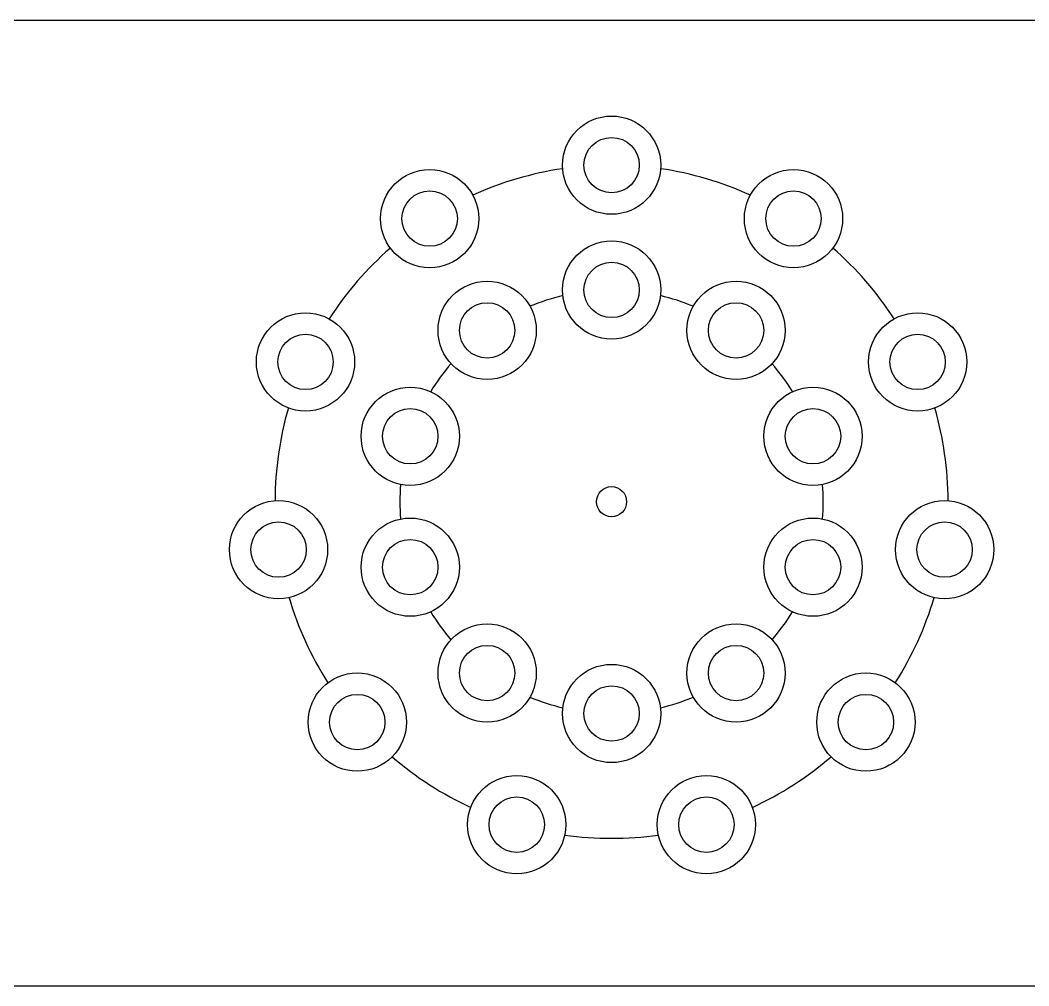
# Model space of a CAD drawing. Header units: inches. Extents: x 193287 to 241687, y 437648 to 550079.
# Drawn here: x 234699.5 to 235158.5, y 462660.8 to 463100.1 of the extents above; entities that cross this region are included whole.
import ezdxf

# ---------------------------------------------------------------- set-up
doc = ezdxf.new("R2010")
doc.units = ezdxf.units.IN
doc.header["$MEASUREMENT"] = 0
doc.linetypes.add('HIDDEN', pattern=[0.375, 0.25, -0.125])
for name, color, linetype in [('CQ SPOT DETAIL DIMENSION', 9, 'Continuous'), ('CQ-legend tex box', 3, 'Continuous'), ('E-LITE-FIXT-NORM-CEILING', 3, 'Continuous')]:
    doc.layers.add(name, color=color, linetype=linetype)

# ---------------------------------------------------------------- blocks, each defined once
blk = doc.blocks.new('*U158')
for radius in [89.4, 50.4]:
    blk.add_circle((0, 0), radius)
blk = doc.blocks.new('*U159')
at = {"color": 0, "linetype": 'ByBlock', "lineweight": -2, "transparency": 16777216}
blk.add_blockref('*U158', (3332.4, -16341.2, 0), dxfattribs=at)
for p, rotation in [((3105.9, -16414.8, 0), 36), ((3559, -16414.8, 0), 324.0000000000001), ((2965.9, -16607.5, 0), 72), ((3699, -16607.5, 0), 288), ((2965.9, -16845.7, 0), 108), ((3699, -16845.7, 0), 252), ((3105.9, -17038.4, 0), 144), ((3559, -17038.4, 0), 216), ((3332.4, -17112, 0), 180)]:
    blk.add_blockref('*U158', p, dxfattribs=dict(at, rotation=rotation))
blk = doc.blocks.new('crystal ch 21-symbol')
for centre, radius in [((0, 612.5), 89.4), ((0, 612.5), 50.4), ((-331.1, 515.2), 89.4), ((331.1, 515.2), 89.4), ((-331.1, 515.2), 50.4), ((331.1, 515.2), 50.4), ((-557.1, 254.4), 89.4), ((557.1, 254.4), 89.4), ((-557.1, 254.4), 50.4), ((557.1, 254.4), 50.4), ((0, 0), 27.4), ((-606.2, -87.2), 89.4), ((606.2, -87.2), 89.4), ((-606.2, -87.2), 50.4), ((606.2, -87.2), 50.4), ((-462.9, -401.1), 89.4), ((462.9, -401.1), 89.4), ((-462.9, -401.1), 50.4), ((462.9, -401.1), 50.4), ((-172.6, -587.7), 89.4), ((172.6, -587.7), 89.4), ((-172.6, -587.7), 50.4), ((172.6, -587.7), 50.4)]:
    blk.add_circle(centre, radius)
for radius, start, end in [(612.5, 98.3738, 114.3534), (612.5, 65.6466, 81.6262), (612.5, 131.1011, 147.0807), (612.5, 32.9193, 48.8989), (385.4, 103.3256, 112.6744), (385.4, 67.3256, 76.6744), (385.4, 139.3256, 148.6744), (385.4, 31.3256, 40.6744), (612.5, 163.8284, 179.808), (612.5, 0.192, 16.1716), (385.4, 175.3256, 184.6744), (385.4, 355.3256, 4.6744), (612.5, 196.5556, 212.5353), (612.5, 327.4647, 343.4444), (385.4, 211.3256, 220.6744), (385.4, 319.3256, 328.6744), (385.4, 247.3256, 256.6744), (385.4, 283.3256, 292.6744), (612.5, 229.2829, 245.2625), (612.5, 294.7375, 310.7171), (612.5, 262.0102, 277.9898)]:
    blk.add_arc((0, 0), radius, start, end)
blk.add_blockref('*U159', (-3332.4, 16726.6, 0))
blk = doc.blocks.new('SMDS')
at = {"layer": 'CQ-legend tex box'}
for p, q in [((384632.87, 476903.58), (386097.22, 476903.58)), ((384632.88, 476464.25), (386097.23, 476464.25))]:
    blk.add_line(p, q, dxfattribs=at)
at = {"layer": 'E-LITE-FIXT-NORM-CEILING', "linetype": 'HIDDEN', "xscale": 0.25, "yscale": 0.25, "zscale": 0.25}
blk.add_blockref('crystal ch 21-symbol', (385360.99, 476684.5), dxfattribs=at)

msp = doc.modelspace()

# ---------------------------------------------------------------- block references
at = {"layer": 'CQ SPOT DETAIL DIMENSION'}
msp.add_blockref('SMDS', (-150392.368, -13803.482), dxfattribs=at)

doc.saveas('drawing.dxf')
